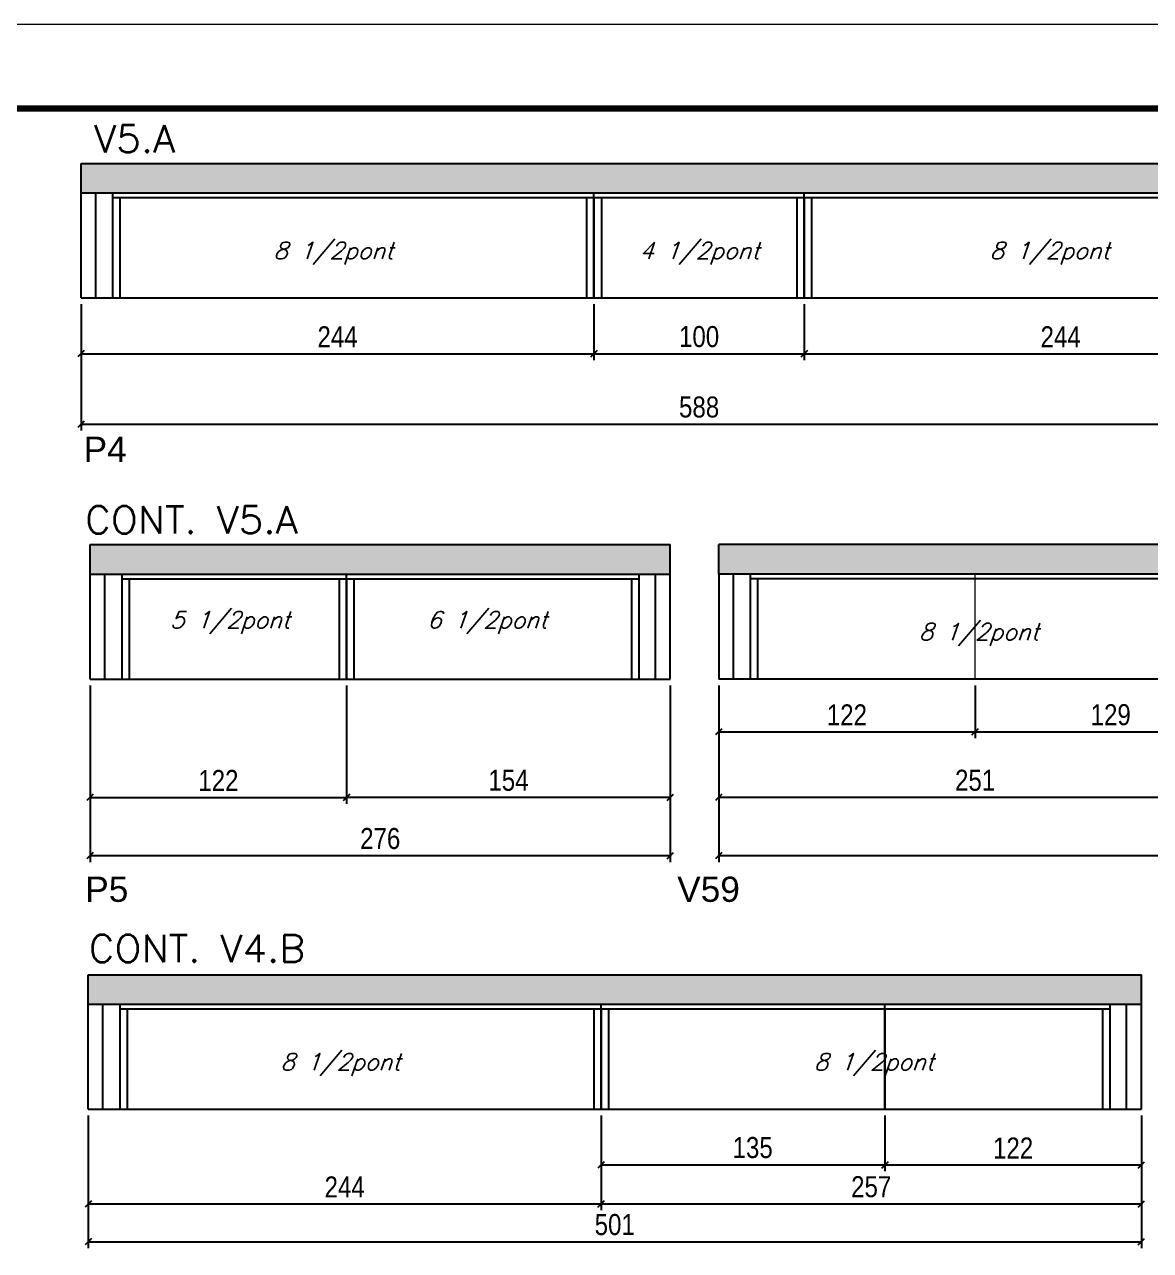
# Model space of a CAD drawing. Header units: millimetres. Extents: x 2921 to 9246, y 316 to 11751.
# Drawn here: x 6498 to 7034, y 8823 to 9406 of the extents above; entities that cross this region are included whole.
import ezdxf

# ---------------------------------------------------------------- set-up
doc = ezdxf.new("R2010")
doc.units = ezdxf.units.MM
doc.linetypes.add('DASHED', pattern=[0.75, 0.5, -0.25])
for name, color, linetype in [('00 - FELIPE', 2, 'Continuous'), ('1', 3, 'Continuous'), ('5', 5, 'Continuous'), ('COTA', 241, 'Continuous'), ('Painéis', 200, 'Continuous'), ('SARR_2.2x7', 40, 'Continuous'), ('SARR_3.5x7', 81, 'Continuous'), ('texto', 7, 'Continuous')]:
    doc.layers.add(name, color=color, linetype=linetype)
for name, color, linetype, lineweight in [('Folhas', 255, 'Continuous', 9), ('SARRAFO DE PRESSAO', 251, 'DASHED', 9), ('Texto Seção', 7, 'Continuous', 15)]:
    doc.layers.add(name, color=color, linetype=linetype, lineweight=lineweight)
doc.styles.add('COTA TECNICA', font='techl___.ttf', dxfattribs={"height": 10})
doc.styles.add('REGUA-120', font='ROMANS.shx', dxfattribs={"height": 15})
doc.styles.add('Romans', font='romans.shx')
doc.styles.get("Standard").update_dxf_attribs({"font": 'arial.ttf'})
doc.dimstyles.new('PAINEL', dxfattribs={"dimtxt": 10, "dimasz": 3, "dimexe": 3, "dimexo": 3, "dimgap": 3, "dimtad": 1, "dimdec": 1, "dimzin": 12, "dimdsep": 46, "dimtxsty": 'COTA TECNICA', "dimblk1": 'OBLIQUE', "dimblk2": 'OBLIQUE', "dimsah": 1, "dimcen": 0.9, "dimclrd": 4, "dimclre": 4, "dimclrt": 240, "dimadec": 1, "dimazin": 3, "dimtfac": 1, "dimtdec": 1, "dimtmove": 0, "dimatfit": 3, "dimfxl": 1, "dimtolj": 1, "dimtzin": 12, "dimarcsym": 0})

# ---------------------------------------------------------------- blocks, each defined once
blk = doc.blocks.new('9999999999')
at = {"layer": 'Folhas'}
blk.add_lwpolyline([(98138.98, 34190.21), (99623.98, 34190.21), (99623.98, 35240.21), (98138.98, 35240.21)], close=True, dxfattribs=at)
at = {"layer": 'Folhas', "color": 30, "const_width": 3}
blk.add_lwpolyline([(98213.98, 34230.21), (99583.98, 34230.21), (99583.98, 35200.21), (98213.98, 35200.21)], close=True, dxfattribs=at)
blk = doc.blocks.new('_Oblique')
at = {"layer": '1', "color": 0, "lineweight": -2}
blk.add_line((-0.5, -0.5), (0.5, 0.5), dxfattribs=at)
blk = doc.blocks.new('*D1182')
at = {"layer": 'COTA', "color": 4, "linetype": 'ByBlock', "lineweight": -2, "transparency": 16777216}
for p, q in [((6828.21, 9091.42), (6828.21, 9007.38)), ((7323.21, 9091.42), (7323.21, 9007.38)), ((7323.21, 9010.38), (6828.21, 9010.38))]:
    blk.add_line(p, q, dxfattribs=at)
at = {"layer": 'Defpoints', "color": 0, "linetype": 'ByBlock', "transparency": 16777216}
for p in [(6828.21, 9094.42), (7323.21, 9094.42), (6828.21, 9010.38)]:
    blk.add_point(p, dxfattribs=at)
at = {"layer": 'COTA', "color": 4, "linetype": 'ByBlock', "lineweight": -2, "transparency": 16777216, "xscale": 3, "yscale": 3, "zscale": 3, "rotation": 180}
blk.add_blockref('_Oblique', (6828.21, 9010.38), dxfattribs=at)
at = {"layer": 'COTA', "color": 4, "linetype": 'ByBlock', "lineweight": -2, "transparency": 16777216, "xscale": 3, "yscale": 3, "zscale": 3}
blk.add_blockref('_Oblique', (7323.21, 9010.38), dxfattribs=at)
at = {"layer": 'COTA', "color": 240, "linetype": 'ByBlock', "transparency": 16777216, "insert": (7075.71, 9018.52), "char_height": 10, "attachment_point": 5, "style": 'COTA TECNICA'}
blk.add_mtext('\\A1;495', dxfattribs=at)
blk = doc.blocks.new('*D1183')
at = {"layer": 'COTA', "color": 4, "lineweight": -2, "transparency": 16777216}
for p, q in [((6828.21, 9091.42), (6828.21, 9035.11)), ((7079.21, 9091.42), (7079.21, 9035.11)), ((7079.21, 9038.11), (6828.21, 9038.11))]:
    blk.add_line(p, q, dxfattribs=at)
at = {"layer": 'Defpoints', "color": 0, "transparency": 16777216}
for p in [(6828.21, 9094.42), (7079.21, 9094.42), (6828.21, 9038.11)]:
    blk.add_point(p, dxfattribs=at)
at = {"layer": 'COTA', "color": 4, "lineweight": -2, "transparency": 16777216, "xscale": 3, "yscale": 3, "zscale": 3, "rotation": 180}
blk.add_blockref('_Oblique', (6828.21, 9038.11), dxfattribs=at)
at = {"layer": 'COTA', "color": 4, "lineweight": -2, "transparency": 16777216, "xscale": 3, "yscale": 3, "zscale": 3}
blk.add_blockref('_Oblique', (7079.21, 9038.11), dxfattribs=at)
at = {"layer": 'COTA', "color": 240, "transparency": 16777216, "insert": (6950.21, 9046.22), "char_height": 10, "attachment_point": 5, "style": 'COTA TECNICA'}
blk.add_mtext('\\A1;251 ', dxfattribs=at)
blk = doc.blocks.new('*D816')
at = {"layer": 'COTA', "color": 4, "linetype": 'ByBlock', "lineweight": -2, "transparency": 16777216}
for p, q in [((6529.21, 9091.42), (6529.21, 9035.11)), ((6651.21, 9091.42), (6651.21, 9035.11)), ((6529.21, 9038.11), (6651.21, 9038.11))]:
    blk.add_line(p, q, dxfattribs=at)
at = {"layer": 'Defpoints', "color": 0, "linetype": 'ByBlock', "transparency": 16777216}
for p in [(6529.21, 9094.42), (6651.21, 9094.42), (6651.21, 9038.11)]:
    blk.add_point(p, dxfattribs=at)
at = {"layer": 'COTA', "color": 4, "linetype": 'ByBlock', "lineweight": -2, "transparency": 16777216, "xscale": 3, "yscale": 3, "zscale": 3, "rotation": 180}
blk.add_blockref('_Oblique', (6529.21, 9038.11), dxfattribs=at)
at = {"layer": 'COTA', "color": 4, "linetype": 'ByBlock', "lineweight": -2, "transparency": 16777216, "xscale": 3, "yscale": 3, "zscale": 3}
blk.add_blockref('_Oblique', (6651.21, 9038.11), dxfattribs=at)
at = {"layer": 'COTA', "color": 240, "linetype": 'ByBlock', "transparency": 16777216, "insert": (6590.21, 9046.17), "char_height": 10, "width": 165.5951, "attachment_point": 5, "style": 'COTA TECNICA'}
blk.add_mtext('\\A1;122 ', dxfattribs=at)
blk = doc.blocks.new('*D817')
at = {"layer": 'COTA', "color": 4, "lineweight": -2, "transparency": 16777216}
for p, q in [((6651.21, 9091.42), (6651.21, 9035.11)), ((6805.21, 9091.42), (6805.21, 9035.11)), ((6805.21, 9038.11), (6651.21, 9038.11))]:
    blk.add_line(p, q, dxfattribs=at)
at = {"layer": 'Defpoints', "color": 0, "transparency": 16777216}
for p in [(6651.21, 9094.42), (6805.21, 9094.42), (6651.21, 9038.11)]:
    blk.add_point(p, dxfattribs=at)
at = {"layer": 'COTA', "color": 4, "lineweight": -2, "transparency": 16777216, "xscale": 3, "yscale": 3, "zscale": 3, "rotation": 180}
blk.add_blockref('_Oblique', (6651.21, 9038.11), dxfattribs=at)
at = {"layer": 'COTA', "color": 4, "lineweight": -2, "transparency": 16777216, "xscale": 3, "yscale": 3, "zscale": 3}
blk.add_blockref('_Oblique', (6805.21, 9038.11), dxfattribs=at)
at = {"layer": 'COTA', "color": 240, "transparency": 16777216, "insert": (6728.21, 9046.22), "char_height": 10, "attachment_point": 5, "style": 'COTA TECNICA'}
blk.add_mtext('\\A1;154', dxfattribs=at)
blk = doc.blocks.new('*D818')
at = {"layer": 'Defpoints', "color": 0, "transparency": 16777216}
for p in [(6805.21, 9094.42), (6529.21, 9038.11), (6529.21, 9010.38)]:
    blk.add_point(p, dxfattribs=at)
at = {"layer": 'Painéis', "color": 4, "lineweight": -2, "transparency": 16777216}
for p, q in [((6805.21, 9091.42), (6805.21, 9007.38)), ((6529.21, 9035.11), (6529.21, 9007.38)), ((6805.21, 9010.38), (6529.21, 9010.38))]:
    blk.add_line(p, q, dxfattribs=at)
at = {"layer": 'Painéis', "color": 4, "lineweight": -2, "transparency": 16777216, "xscale": 3, "yscale": 3, "zscale": 3, "rotation": 180}
blk.add_blockref('_Oblique', (6529.21, 9010.38), dxfattribs=at)
at = {"layer": 'Painéis', "color": 4, "lineweight": -2, "transparency": 16777216, "xscale": 3, "yscale": 3, "zscale": 3}
blk.add_blockref('_Oblique', (6805.21, 9010.38), dxfattribs=at)
at = {"layer": 'Painéis', "color": 240, "lineweight": 5, "transparency": 16777216, "insert": (6667.21, 9018.49), "char_height": 10, "attachment_point": 5, "style": 'COTA TECNICA'}
blk.add_mtext('\\A1;276', dxfattribs=at)
blk = doc.blocks.new('*D819')
at = {"layer": 'COTA', "color": 4, "linetype": 'ByBlock', "lineweight": -2, "transparency": 16777216}
for p, q in [((6524.9, 9272.81), (6524.9, 9246.27)), ((6768.9, 9272.81), (6768.9, 9246.27)), ((6524.9, 9249.27), (6768.9, 9249.27))]:
    blk.add_line(p, q, dxfattribs=at)
at = {"layer": 'Defpoints', "color": 0, "linetype": 'ByBlock', "transparency": 16777216}
for p in [(6524.9, 9275.81), (6768.9, 9275.81), (6768.9, 9249.27)]:
    blk.add_point(p, dxfattribs=at)
at = {"layer": 'COTA', "color": 4, "linetype": 'ByBlock', "lineweight": -2, "transparency": 16777216, "xscale": 3, "yscale": 3, "zscale": 3, "rotation": 180}
blk.add_blockref('_Oblique', (6524.9, 9249.27), dxfattribs=at)
at = {"layer": 'COTA', "color": 4, "linetype": 'ByBlock', "lineweight": -2, "transparency": 16777216, "xscale": 3, "yscale": 3, "zscale": 3}
blk.add_blockref('_Oblique', (6768.9, 9249.27), dxfattribs=at)
at = {"layer": 'COTA', "color": 240, "linetype": 'ByBlock', "transparency": 16777216, "insert": (6646.9, 9257.34), "char_height": 10, "attachment_point": 5, "style": 'COTA TECNICA'}
blk.add_mtext('\\A1;244', dxfattribs=at)
blk = doc.blocks.new('*D820')
at = {"layer": 'COTA', "color": 4, "linetype": 'ByBlock', "lineweight": -2, "transparency": 16777216}
for p, q in [((6868.9, 9272.81), (6868.9, 9246.27)), ((7112.9, 9272.81), (7112.9, 9246.27)), ((6868.9, 9249.27), (7112.9, 9249.27))]:
    blk.add_line(p, q, dxfattribs=at)
at = {"layer": 'Defpoints', "color": 0, "linetype": 'ByBlock', "transparency": 16777216}
for p in [(6868.9, 9275.81), (7112.9, 9275.81), (7112.9, 9249.27)]:
    blk.add_point(p, dxfattribs=at)
at = {"layer": 'COTA', "color": 4, "linetype": 'ByBlock', "lineweight": -2, "transparency": 16777216, "xscale": 3, "yscale": 3, "zscale": 3, "rotation": 180}
blk.add_blockref('_Oblique', (6868.9, 9249.27), dxfattribs=at)
at = {"layer": 'COTA', "color": 4, "linetype": 'ByBlock', "lineweight": -2, "transparency": 16777216, "xscale": 3, "yscale": 3, "zscale": 3}
blk.add_blockref('_Oblique', (7112.9, 9249.27), dxfattribs=at)
at = {"layer": 'COTA', "color": 240, "linetype": 'ByBlock', "transparency": 16777216, "insert": (6990.9, 9257.34), "char_height": 10, "width": 210.731, "attachment_point": 5, "style": 'COTA TECNICA'}
blk.add_mtext('\\A1;244', dxfattribs=at)
blk = doc.blocks.new('*D1184')
at = {"layer": 'COTA', "color": 4, "linetype": 'ByBlock', "lineweight": -2, "transparency": 16777216}
for p, q in [((6524.9, 9272.81), (6524.9, 9212.73)), ((7112.9, 9272.81), (7112.9, 9212.73)), ((6524.9, 9215.73), (7112.9, 9215.73))]:
    blk.add_line(p, q, dxfattribs=at)
at = {"layer": 'Defpoints', "color": 0, "linetype": 'ByBlock', "transparency": 16777216}
for p in [(6524.9, 9275.81), (7112.9, 9275.81), (7112.9, 9215.73)]:
    blk.add_point(p, dxfattribs=at)
at = {"layer": 'COTA', "color": 4, "linetype": 'ByBlock', "lineweight": -2, "transparency": 16777216, "xscale": 3, "yscale": 3, "zscale": 3, "rotation": 180}
blk.add_blockref('_Oblique', (6524.9, 9215.73), dxfattribs=at)
at = {"layer": 'COTA', "color": 4, "linetype": 'ByBlock', "lineweight": -2, "transparency": 16777216, "xscale": 3, "yscale": 3, "zscale": 3}
blk.add_blockref('_Oblique', (7112.9, 9215.73), dxfattribs=at)
at = {"layer": 'COTA', "color": 240, "linetype": 'ByBlock', "transparency": 16777216, "insert": (6818.9, 9223.86), "char_height": 10, "attachment_point": 5, "style": 'COTA TECNICA'}
blk.add_mtext('\\A1;588', dxfattribs=at)
blk = doc.blocks.new('*D824')
at = {"layer": 'COTA', "color": 4, "linetype": 'ByBlock', "lineweight": -2, "transparency": 16777216}
for p, q in [((6768.9, 9272.81), (6768.9, 9246.27)), ((6868.9, 9272.81), (6868.9, 9246.27)), ((6768.9, 9249.27), (6868.9, 9249.27))]:
    blk.add_line(p, q, dxfattribs=at)
at = {"layer": 'Defpoints', "color": 0, "linetype": 'ByBlock', "transparency": 16777216}
for p in [(6768.9, 9275.81), (6868.9, 9275.81), (6868.9, 9249.27)]:
    blk.add_point(p, dxfattribs=at)
at = {"layer": 'COTA', "color": 4, "linetype": 'ByBlock', "lineweight": -2, "transparency": 16777216, "xscale": 3, "yscale": 3, "zscale": 3, "rotation": 180}
blk.add_blockref('_Oblique', (6768.9, 9249.27), dxfattribs=at)
at = {"layer": 'COTA', "color": 4, "linetype": 'ByBlock', "lineweight": -2, "transparency": 16777216, "xscale": 3, "yscale": 3, "zscale": 3}
blk.add_blockref('_Oblique', (6868.9, 9249.27), dxfattribs=at)
at = {"layer": 'COTA', "color": 240, "linetype": 'ByBlock', "transparency": 16777216, "insert": (6818.9, 9257.37), "char_height": 10, "attachment_point": 5, "style": 'COTA TECNICA'}
blk.add_mtext('\\A1;100', dxfattribs=at)
blk = doc.blocks.new('*D1186')
at = {"layer": 'Defpoints', "color": 0, "transparency": 16777216}
for p in [(6828.21, 9094.42), (6950.21, 9094.42), (6950.21, 9069.33)]:
    blk.add_point(p, dxfattribs=at)
at = {"layer": 'Painéis', "color": 4, "lineweight": -2, "transparency": 16777216}
for p, q in [((6828.21, 9091.42), (6828.21, 9066.33)), ((6950.21, 9091.42), (6950.21, 9066.33)), ((6828.21, 9069.33), (6950.21, 9069.33))]:
    blk.add_line(p, q, dxfattribs=at)
at = {"layer": 'Painéis', "color": 4, "lineweight": -2, "transparency": 16777216, "xscale": 3, "yscale": 3, "zscale": 3, "rotation": 180}
blk.add_blockref('_Oblique', (6828.21, 9069.33), dxfattribs=at)
at = {"layer": 'Painéis', "color": 4, "lineweight": -2, "transparency": 16777216, "xscale": 3, "yscale": 3, "zscale": 3}
blk.add_blockref('_Oblique', (6950.21, 9069.33), dxfattribs=at)
at = {"layer": 'Painéis', "color": 240, "lineweight": 5, "transparency": 16777216, "insert": (6889.21, 9077.39), "char_height": 10, "attachment_point": 5, "style": 'COTA TECNICA'}
blk.add_mtext('\\A1;122', dxfattribs=at)
blk = doc.blocks.new('*D1187')
at = {"layer": 'Defpoints', "color": 0, "transparency": 16777216}
for p in [(6950.21, 9094.42), (7079.21, 9094.42), (7079.21, 9069.33)]:
    blk.add_point(p, dxfattribs=at)
at = {"layer": 'Painéis', "color": 4, "lineweight": -2, "transparency": 16777216}
for p, q in [((6950.21, 9091.42), (6950.21, 9066.33)), ((7079.21, 9091.42), (7079.21, 9066.33)), ((6950.21, 9069.33), (7079.21, 9069.33))]:
    blk.add_line(p, q, dxfattribs=at)
at = {"layer": 'Painéis', "color": 4, "lineweight": -2, "transparency": 16777216, "xscale": 3, "yscale": 3, "zscale": 3, "rotation": 180}
blk.add_blockref('_Oblique', (6950.21, 9069.33), dxfattribs=at)
at = {"layer": 'Painéis', "color": 4, "lineweight": -2, "transparency": 16777216, "xscale": 3, "yscale": 3, "zscale": 3}
blk.add_blockref('_Oblique', (7079.21, 9069.33), dxfattribs=at)
at = {"layer": 'Painéis', "color": 240, "lineweight": 5, "transparency": 16777216, "insert": (7014.71, 9077.42), "char_height": 10, "attachment_point": 5, "style": 'COTA TECNICA'}
blk.add_mtext('\\A1;129', dxfattribs=at)
blk = doc.blocks.new('*D1217')
at = {"layer": 'COTA', "color": 4, "linetype": 'ByBlock', "lineweight": -2, "transparency": 16777216}
for p, q in [((6528.28, 8886.75), (6528.28, 8841.67)), ((6772.28, 8886.75), (6772.28, 8841.67)), ((6528.28, 8844.67), (6772.28, 8844.67))]:
    blk.add_line(p, q, dxfattribs=at)
at = {"layer": 'Defpoints', "color": 0, "linetype": 'ByBlock', "transparency": 16777216}
for p in [(6528.28, 8889.75), (6772.28, 8889.75), (6772.28, 8844.67)]:
    blk.add_point(p, dxfattribs=at)
at = {"layer": 'COTA', "color": 4, "linetype": 'ByBlock', "lineweight": -2, "transparency": 16777216, "xscale": 3, "yscale": 3, "zscale": 3, "rotation": 180}
blk.add_blockref('_Oblique', (6528.28, 8844.67), dxfattribs=at)
at = {"layer": 'COTA', "color": 4, "linetype": 'ByBlock', "lineweight": -2, "transparency": 16777216, "xscale": 3, "yscale": 3, "zscale": 3}
blk.add_blockref('_Oblique', (6772.28, 8844.67), dxfattribs=at)
at = {"layer": 'COTA', "color": 240, "linetype": 'ByBlock', "transparency": 16777216, "insert": (6650.28, 8852.74), "char_height": 10, "attachment_point": 5, "style": 'COTA TECNICA'}
blk.add_mtext('\\A1;244', dxfattribs=at)
blk = doc.blocks.new('*D1218')
at = {"layer": 'COTA', "color": 4, "linetype": 'ByBlock', "lineweight": -2, "transparency": 16777216}
for p, q in [((6907.28, 8886.75), (6907.28, 8860.21)), ((7029.28, 8886.75), (7029.28, 8860.21)), ((6907.28, 8863.21), (7029.28, 8863.21))]:
    blk.add_line(p, q, dxfattribs=at)
at = {"layer": 'Defpoints', "color": 0, "linetype": 'ByBlock', "transparency": 16777216}
for p in [(6907.28, 8889.75), (7029.28, 8889.75), (7029.28, 8863.21)]:
    blk.add_point(p, dxfattribs=at)
at = {"layer": 'COTA', "color": 4, "linetype": 'ByBlock', "lineweight": -2, "transparency": 16777216, "xscale": 3, "yscale": 3, "zscale": 3, "rotation": 180}
blk.add_blockref('_Oblique', (6907.28, 8863.21), dxfattribs=at)
at = {"layer": 'COTA', "color": 4, "linetype": 'ByBlock', "lineweight": -2, "transparency": 16777216, "xscale": 3, "yscale": 3, "zscale": 3}
blk.add_blockref('_Oblique', (7029.28, 8863.21), dxfattribs=at)
at = {"layer": 'COTA', "color": 240, "linetype": 'ByBlock', "transparency": 16777216, "insert": (6968.28, 8871.27), "char_height": 10, "width": 210.731, "attachment_point": 5, "style": 'COTA TECNICA'}
blk.add_mtext('\\A1;122', dxfattribs=at)
blk = doc.blocks.new('*D1220')
at = {"layer": 'COTA', "color": 4, "linetype": 'ByBlock', "lineweight": -2, "transparency": 16777216}
for p, q in [((6528.28, 8886.75), (6528.28, 8823.67)), ((7029.28, 8886.75), (7029.28, 8823.67)), ((6528.28, 8826.67), (7029.28, 8826.67))]:
    blk.add_line(p, q, dxfattribs=at)
at = {"layer": 'Defpoints', "color": 0, "linetype": 'ByBlock', "transparency": 16777216}
for p in [(6528.28, 8889.75), (7029.28, 8889.75), (7029.28, 8826.67)]:
    blk.add_point(p, dxfattribs=at)
at = {"layer": 'COTA', "color": 4, "linetype": 'ByBlock', "lineweight": -2, "transparency": 16777216, "xscale": 3, "yscale": 3, "zscale": 3, "rotation": 180}
blk.add_blockref('_Oblique', (6528.28, 8826.67), dxfattribs=at)
at = {"layer": 'COTA', "color": 4, "linetype": 'ByBlock', "lineweight": -2, "transparency": 16777216, "xscale": 3, "yscale": 3, "zscale": 3}
blk.add_blockref('_Oblique', (7029.28, 8826.67), dxfattribs=at)
at = {"layer": 'COTA', "color": 240, "linetype": 'ByBlock', "transparency": 16777216, "insert": (6778.78, 8834.78), "char_height": 10, "attachment_point": 5, "style": 'COTA TECNICA'}
blk.add_mtext('\\A1;501', dxfattribs=at)
blk = doc.blocks.new('*D1219')
at = {"layer": 'COTA', "color": 4, "linetype": 'ByBlock', "lineweight": -2, "transparency": 16777216}
for p, q in [((6772.28, 8886.75), (6772.28, 8860.21)), ((6907.28, 8886.75), (6907.28, 8860.21)), ((6772.28, 8863.21), (6907.28, 8863.21))]:
    blk.add_line(p, q, dxfattribs=at)
at = {"layer": 'Defpoints', "color": 0, "linetype": 'ByBlock', "transparency": 16777216}
for p in [(6772.28, 8889.75), (6907.28, 8889.75), (6907.28, 8863.21)]:
    blk.add_point(p, dxfattribs=at)
at = {"layer": 'COTA', "color": 4, "linetype": 'ByBlock', "lineweight": -2, "transparency": 16777216, "xscale": 3, "yscale": 3, "zscale": 3, "rotation": 180}
blk.add_blockref('_Oblique', (6772.28, 8863.21), dxfattribs=at)
at = {"layer": 'COTA', "color": 4, "linetype": 'ByBlock', "lineweight": -2, "transparency": 16777216, "xscale": 3, "yscale": 3, "zscale": 3}
blk.add_blockref('_Oblique', (6907.28, 8863.21), dxfattribs=at)
at = {"layer": 'COTA', "color": 240, "linetype": 'ByBlock', "transparency": 16777216, "insert": (6844.38, 8871.43), "char_height": 10, "attachment_point": 5, "style": 'COTA TECNICA'}
blk.add_mtext('\\A1;135', dxfattribs=at)
blk = doc.blocks.new('*D1216')
at = {"layer": '00 - FELIPE', "color": 4, "lineweight": -2, "transparency": 16777216}
for p, q in [((6772.28, 8886.75), (6772.28, 8841.67)), ((7029.28, 8886.75), (7029.28, 8841.67)), ((6772.28, 8844.67), (7029.28, 8844.67))]:
    blk.add_line(p, q, dxfattribs=at)
at = {"layer": 'Defpoints', "color": 0, "transparency": 16777216}
for p in [(6772.28, 8889.75), (7029.28, 8889.75), (7029.28, 8844.67)]:
    blk.add_point(p, dxfattribs=at)
at = {"layer": '00 - FELIPE', "color": 4, "lineweight": -2, "transparency": 16777216, "xscale": 3, "yscale": 3, "zscale": 3, "rotation": 180}
blk.add_blockref('_Oblique', (6772.28, 8844.67), dxfattribs=at)
at = {"layer": '00 - FELIPE', "color": 4, "lineweight": -2, "transparency": 16777216, "xscale": 3, "yscale": 3, "zscale": 3}
blk.add_blockref('_Oblique', (7029.28, 8844.67), dxfattribs=at)
at = {"layer": '00 - FELIPE', "color": 240, "transparency": 16777216, "insert": (6900.78, 8852.78), "char_height": 10, "attachment_point": 5, "style": 'COTA TECNICA'}
blk.add_mtext('\\A1;257', dxfattribs=at)

msp = doc.modelspace()

# ---------------------------------------------------------------- hatches: boundary and pattern name
at = {"layer": 'COTA', "linetype": 'ByBlock'}
h = msp.add_hatch(dxfattribs=at)
h.set_pattern_fill('AR-CONC', color=256, scale=0.03)
h.set_pattern_definition([(50, (-124647.269, -24558.147), (5.46554007, -0.47817257), [0.5715, -6.2865]), (355, (-124647.269, -24558.147), (-1.05730264, 5.73170536), [0.4572, -5.02921753]), (100.4514447, (-124646.814, -24558.1867), (4.40823741, 5.25353256), [0.48570026, -5.34270734]), (46.1842, (-124647.269, -24556.623), (8.13237123, -1.26126984), [0.85725, -9.42975]), (96.6355576, (-124646.5915, -24556.728), (7.122124, 7.42278374), [0.7285507, -8.01406824]), (351.184151, (-124647.269, -24556.623), (7.122124, 7.42278374), [0.685799, -7.54379196]), (21, (-124646.507, -24557.004), (4.54843174, -3.06795595), [0.5715, -6.2865]), (326, (-124646.507, -24557.004), (1.85406085, 5.52563898), [0.4572, -5.0292]), (71.451445, (-124646.128, -24557.2595), (6.40249258, 2.45768307), [0.48570026, -5.34269813]), (37.5, (-124647.2692, -24558.1469), (0.092658098, 2.536651166), [0, -4.96824, 0, -5.1054, 0, -5.04825]), (7.5, (-124647.2692, -24558.1469), (2.004589875, 3.005417245), [0, -2.91084, 0, -4.85394, 0, -1.92405]), (327.5, (-124648.9685, -24558.1469), (4.067717855, -0.17186232), [0, -1.905, 0, -5.9436, 0, -7.8867]), (317.5, (-124649.7305, -24558.147), (4.44387544, 0.76279473), [0, -2.4765, 0, -3.94716, 0, -5.6007])])
h.paths.add_polyline_path([(7112.9, 9325.81), (7112.9, 9339.81), (6524.9, 9339.81), (6524.9, 9325.81)])
h = msp.add_hatch(dxfattribs=at)
h.set_pattern_fill('AR-CONC', color=256, scale=0.03)
h.set_pattern_definition([(50, (4842.495, -7397.41), (5.4655401, -0.4781726), [0.5715, -6.2865]), (355, (4842.495, -7397.41), (-1.0573026, 5.7317054), [0.4572, -5.0292175]), (100.451445, (4842.9507, -7397.45), (4.4082374, 5.2535326), [0.4857003, -5.3427073]), (46.1842, (4842.495, -7395.886), (8.1323712, -1.2612698), [0.85725, -9.42975]), (96.63556, (4843.173, -7395.991), (7.122124, 7.4227837), [0.7285507, -8.0140682]), (351.18415, (4842.495, -7395.886), (7.122124, 7.4227837), [0.685799, -7.543792]), (21, (4843.257, -7396.267), (4.5484317, -3.067956), [0.5715, -6.2865]), (326, (4843.257, -7396.267), (1.8540609, 5.525639), [0.4572, -5.0292]), (71.451445, (4843.636, -7396.5227), (6.4024926, 2.457683), [0.4857003, -5.3426981]), (37.5, (4842.4952, -7397.41), (0.0926581, 2.53665117), [0, -4.96824, 0, -5.1054, 0, -5.04825]), (7.5, (4842.4952, -7397.41), (2.00458988, 3.00541724), [0, -2.91084, 0, -4.85394, 0, -1.92405]), (327.5, (4840.796, -7397.41), (4.06771786, -0.17186232), [0, -1.905, 0, -5.9436, 0, -7.8867]), (317.5, (4840.034, -7397.41), (4.44387544, 0.7627947), [0, -2.4765, 0, -3.94716, 0, -5.6007])])
h.paths.add_polyline_path([(6805.21, 9158.42), (6805.21, 9144.42), (6529.21, 9144.42), (6529.21, 9158.42)])
h = msp.add_hatch(dxfattribs=at)
h.set_pattern_fill('AR-CONC', color=256, scale=0.03)
h.set_pattern_definition([(50, (-124939.148, -24739.536), (5.46554007, -0.47817257), [0.5715, -6.2865]), (355, (-124939.148, -24739.536), (-1.05730264, 5.73170536), [0.4572, -5.02921753]), (100.4514447, (-124938.6924, -24739.576), (4.40823741, 5.25353256), [0.48570026, -5.34270734]), (46.1842, (-124939.148, -24738.012), (8.13237123, -1.26126984), [0.85725, -9.42975]), (96.6355576, (-124938.47, -24738.117), (7.122124, 7.42278374), [0.7285507, -8.01406824]), (351.184151, (-124939.148, -24738.012), (7.122124, 7.42278374), [0.685799, -7.54379196]), (21, (-124938.386, -24738.393), (4.54843174, -3.06795595), [0.5715, -6.2865]), (326, (-124938.386, -24738.393), (1.85406085, 5.52563898), [0.4572, -5.0292]), (71.451445, (-124938.007, -24738.649), (6.40249258, 2.45768307), [0.48570026, -5.34269813]), (37.5, (-124939.1478, -24739.5361), (0.092658098, 2.536651166), [0, -4.96824, 0, -5.1054, 0, -5.04825]), (7.5, (-124939.1478, -24739.536), (2.004589875, 3.005417245), [0, -2.91084, 0, -4.85394, 0, -1.92405]), (327.5, (-124940.847, -24739.5361), (4.067717855, -0.17186232), [0, -1.905, 0, -5.9436, 0, -7.8867]), (317.5, (-124941.609, -24739.536), (4.44387544, 0.76279473), [0, -2.4765, 0, -3.94716, 0, -5.6007])])
h.paths.add_polyline_path([(6828.21, 9144.42), (6828.21, 9158.42), (7323.21, 9158.42), (7323.21, 9144.42)])
h = msp.add_hatch(dxfattribs=at)
h.set_pattern_fill('AR-CONC', color=256, scale=0.03)
h.set_pattern_definition([(50, (-124643.886, -24944.206), (5.46554007, -0.47817257), [0.5715, -6.2865]), (355, (-124643.886, -24944.206), (-1.05730264, 5.73170536), [0.4572, -5.02921753]), (100.4514447, (-124643.4305, -24944.246), (4.40823741, 5.25353256), [0.48570026, -5.34270734]), (46.1842, (-124643.886, -24942.682), (8.13237123, -1.26126984), [0.85725, -9.42975]), (96.6355576, (-124643.208, -24942.787), (7.122124, 7.42278374), [0.7285507, -8.01406824]), (351.184151, (-124643.886, -24942.682), (7.122124, 7.42278374), [0.685799, -7.54379196]), (21, (-124643.124, -24943.063), (4.54843174, -3.06795595), [0.5715, -6.2865]), (326, (-124643.124, -24943.063), (1.85406085, 5.52563898), [0.4572, -5.0292]), (71.451445, (-124642.745, -24943.319), (6.40249258, 2.45768307), [0.48570026, -5.34269813]), (37.5, (-124643.886, -24944.2061), (0.092658098, 2.536651166), [0, -4.96824, 0, -5.1054, 0, -5.04825]), (7.5, (-124643.886, -24944.206), (2.004589875, 3.005417245), [0, -2.91084, 0, -4.85394, 0, -1.92405]), (327.5, (-124645.5853, -24944.2061), (4.067717855, -0.17186232), [0, -1.905, 0, -5.9436, 0, -7.8867]), (317.5, (-124646.3473, -24944.206), (4.44387544, 0.76279473), [0, -2.4765, 0, -3.94716, 0, -5.6007])])
h.paths.add_polyline_path([(7029.28, 8939.75), (7029.28, 8953.75), (6528.28, 8953.75), (6528.28, 8939.75)])

# ---------------------------------------------------------------- linework, layer by layer
for p, q in [((6524.9, 9339.81), (7112.9, 9339.81)), ((6524.9, 9325.81), (6524.9, 9339.81)), ((6529.21, 9158.42), (6805.21, 9158.42)), ((6529.21, 9144.42), (6529.21, 9158.42)), ((6805.21, 9144.42), (6805.21, 9158.42)), ((7323.21, 9158.42), (6828.21, 9158.42)), ((6828.21, 9144.42), (6828.21, 9158.42)), ((6528.28, 8953.75), (7029.28, 8953.75)), ((6528.28, 8939.75), (6528.28, 8953.75)), ((7029.28, 8939.75), (7029.28, 8953.75))]:
    msp.add_line(p, q, dxfattribs=at)
at = {"layer": 'Painéis', "linetype": 'ByBlock'}
for p, q in [((6524.9, 9325.81), (7112.9, 9325.81)), ((6524.9, 9275.81), (6524.9, 9325.81)), ((6768.9, 9275.81), (6768.9, 9325.81)), ((6868.9, 9275.81), (6868.9, 9325.81)), ((6524.9, 9275.81), (7112.9, 9275.81)), ((6529.21, 9144.42), (6805.21, 9144.42)), ((6529.21, 9094.42), (6529.21, 9144.42)), ((6651.21, 9094.42), (6651.21, 9144.42)), ((6828.21, 9144.42), (6828.21, 9094.42)), ((7323.21, 9144.42), (6828.21, 9144.42)), ((6529.21, 9094.42), (6805.21, 9094.42)), ((7323.21, 9094.42), (6828.21, 9094.42)), ((6528.28, 8939.75), (7029.28, 8939.75)), ((6528.28, 8889.75), (6528.28, 8939.75)), ((6772.28, 8889.75), (6772.28, 8939.75)), ((6907.28, 8889.75), (6907.28, 8939.75)), ((7029.28, 8889.75), (7029.28, 8939.75)), ((6528.28, 8889.75), (7029.28, 8889.75))]:
    msp.add_line(p, q, dxfattribs=at)
at = {"layer": 'Painéis'}
msp.add_line((6805.21, 9094.42), (6805.21, 9144.42), dxfattribs=at)
at = {"layer": 'Painéis', "lineweight": 5}
msp.add_line((6950.21, 9094.42), (6950.21, 9144.42), dxfattribs=at)
at = {"layer": 'SARR_2.2x7', "linetype": 'Continuous'}
for p, q in [((6531.9, 9275.81), (6531.9, 9325.81)), ((6539.9, 9323.61), (6768.9, 9323.61)), ((6768.9, 9323.61), (6868.9, 9323.61)), ((6868.9, 9323.61), (7097.9, 9323.61)), ((6536.21, 9094.42), (6536.21, 9144.42)), ((6798.21, 9094.42), (6798.21, 9144.42)), ((6835.21, 9094.42), (6835.21, 9144.42)), ((6544.21, 9142.22), (6651.21, 9142.22)), ((6651.21, 9142.22), (6790.21, 9142.22)), ((7079.21, 9142.22), (6843.21, 9142.22)), ((6535.28, 8889.75), (6535.28, 8939.75)), ((7022.28, 8889.75), (7022.28, 8939.75)), ((6543.28, 8937.55), (6772.28, 8937.55)), ((6772.28, 8937.55), (7014.28, 8937.55))]:
    msp.add_line(p, q, dxfattribs=at)
at = {"layer": 'SARR_3.5x7'}
for p, q in [((6539.9, 9325.81), (6539.9, 9275.81)), ((6543.4, 9323.61), (6543.4, 9275.81)), ((6765.4, 9323.61), (6765.4, 9275.81)), ((6768.9, 9323.61), (6768.9, 9275.81)), ((6772.4, 9323.61), (6772.4, 9275.81)), ((6865.4, 9323.61), (6865.4, 9275.81)), ((6868.9, 9323.61), (6868.9, 9275.81)), ((6872.4, 9323.61), (6872.4, 9275.81)), ((6539.9, 9275.81), (6543.4, 9275.81)), ((6765.4, 9275.81), (6768.9, 9275.81)), ((6768.9, 9275.81), (6772.4, 9275.81)), ((6544.21, 9144.42), (6544.21, 9094.42)), ((6790.21, 9144.42), (6790.21, 9094.42)), ((6843.21, 9144.42), (6843.21, 9094.42)), ((6547.71, 9142.22), (6547.71, 9094.42)), ((6647.71, 9142.22), (6647.71, 9094.42)), ((6651.21, 9142.22), (6651.21, 9094.42)), ((6654.71, 9142.22), (6654.71, 9094.42)), ((6786.71, 9142.22), (6786.71, 9094.42)), ((6846.71, 9142.22), (6846.71, 9094.42)), ((6544.21, 9094.42), (6547.71, 9094.42)), ((6647.71, 9094.42), (6651.21, 9094.42)), ((6651.21, 9094.42), (6654.71, 9094.42)), ((6543.28, 8939.75), (6543.28, 8889.75)), ((7014.28, 8939.75), (7014.28, 8889.75)), ((6546.78, 8937.55), (6546.78, 8889.75)), ((6768.78, 8937.55), (6768.78, 8889.75)), ((6772.28, 8937.55), (6772.28, 8889.75)), ((6775.78, 8937.55), (6775.78, 8889.75)), ((6907.28, 8937.55), (6907.28, 8889.75)), ((7010.78, 8937.55), (7010.78, 8889.75)), ((6543.28, 8889.75), (6546.78, 8889.75)), ((6768.78, 8889.75), (6772.28, 8889.75)), ((6772.28, 8889.75), (6775.78, 8889.75)), ((7010.78, 8889.75), (7014.28, 8889.75))]:
    msp.add_line(p, q, dxfattribs=at)

# ---------------------------------------------------------------- block references
at = {"layer": 'SARRAFO DE PRESSAO', "color": 6, "linetype": 'ByBlock'}
msp.add_blockref('9999999999', (-92047.85, -25834.26), dxfattribs=at)

# ---------------------------------------------------------------- texts
at = {"layer": '5', "linetype": 'Continuous'}
for s, rotation, p in [('P4', 359.99996, (6526.1, 9197.8)), ('P5', 0.00004, (6526.88, 8988.42)), ('V59', 0.00004, (6808.49, 8988.42))]:
    msp.add_text(s, height=12, rotation=rotation, dxfattribs=at).set_placement(p)
at = {"layer": 'texto', "color": 2, "char_height": 8, "attachment_point": 5, "style": 'Romans'}
for s, insert in [('{\\Q19;\\C256;8 1/2pont}', (6644.92, 9297.03)), ('{\\Q19;\\C256;4 1/2pont}', (6819.1, 9297.03)), ('{\\Q19;\\C256;8 1/2pont}', (6985.69, 9297.03)), ('{\\Q19;\\C256;5 1/2pont}', (6595.77, 9121.33)), ('{\\Q19;\\C256;6 1/2pont}', (6718.11, 9121.33)), ('{\\Q19;\\C256;8 1/2pont}', (6952, 9115.64)), ('{\\Q19;\\C256;8 1/2pont}', (6648.3, 8910.97)), ('{\\Q19;\\C256;8 1/2pont}', (6902.07, 8910.97))]:
    msp.add_mtext(s, dxfattribs=dict(at, insert=insert))
at = {"layer": 'Texto Seção', "style": 'REGUA-120', "width": 1.05}
for s, p in [('V5.A', (6531.07, 9345.12)), ('CONT. V5.A', (6526.75, 9163.74)), ('CONT. V4.B', (6528.51, 8959.69))]:
    msp.add_text(s, height=13, dxfattribs=at).set_placement(p)

# ---------------------------------------------------------------- dimensions: what is measured, and where the dimension line sits
at = {"layer": '00 - FELIPE'}
dim = msp.add_linear_dim(base=(7029.28, 8844.67), p1=(6772.28, 8889.75), p2=(7029.28, 8889.75), dimstyle='PAINEL', dxfattribs=at)
dim.commit()
dim.dimension.update_dxf_attribs({"geometry": '*D1216', "text_midpoint": (6900.78, 8852.78)})
at = {"layer": 'COTA', "linetype": 'ByBlock'}
for base, p1, p2, picture, middle in [((6768.9, 9249.27), (6524.9, 9275.81), (6768.9, 9275.81), '*D819', (6646.9, 9257.34)), ((7112.9, 9215.73), (6524.9, 9275.81), (7112.9, 9275.81), '*D1184', (6818.9, 9223.86)), ((6868.9, 9249.27), (6768.9, 9275.81), (6868.9, 9275.81), '*D824', (6818.9, 9257.37)), ((6772.28, 8844.67), (6528.28, 8889.75), (6772.28, 8889.75), '*D1217', (6650.28, 8852.74)), ((7029.28, 8826.67), (6528.28, 8889.75), (7029.28, 8889.75), '*D1220', (6778.78, 8834.78))]:
    dim = msp.add_linear_dim(base=base, p1=p1, p2=p2, dimstyle='PAINEL', dxfattribs=at)
    dim.commit()
    dim.dimension.update_dxf_attribs({"geometry": picture, "text_midpoint": middle})
for base, p1, p2, picture, middle in [((7112.9, 9249.27), (6868.9, 9275.81), (7112.9, 9275.81), '*D820', (6990.9, 9257.34)), ((7029.28, 8863.21), (6907.28, 8889.75), (7029.28, 8889.75), '*D1218', (6968.28, 8871.27))]:
    dim = msp.add_linear_dim(base=base, p1=p1, p2=p2, dimstyle='PAINEL', override={"dimtmove": 1}, dxfattribs=at)
    dim.commit()
    dim.dimension.update_dxf_attribs({"geometry": picture, "text_midpoint": middle})
dim = msp.add_linear_dim(base=(6651.21, 9038.11), p1=(6529.21, 9094.42), p2=(6651.21, 9094.42), text='<> ', dimstyle='PAINEL', dxfattribs=at)
dim.commit()
dim.dimension.update_dxf_attribs({"geometry": '*D816', "text_midpoint": (6590.21, 9038.11), "dimtype": 160})
at = {"layer": 'COTA'}
dim = msp.add_linear_dim(base=(6651.21, 9038.11), p1=(6805.21, 9094.42), p2=(6651.21, 9094.42), dimstyle='PAINEL', dxfattribs=at)
dim.commit()
dim.dimension.update_dxf_attribs({"geometry": '*D817', "text_midpoint": (6728.21, 9046.22)})
at = {"layer": 'COTA', "linetype": 'ByBlock'}
dim = msp.add_linear_dim(base=(6828.21, 9010.38), p1=(7323.21, 9094.42), p2=(6828.21, 9094.42), angle=180, dimstyle='PAINEL', dxfattribs=at)
dim.commit()
dim.dimension.update_dxf_attribs({"geometry": '*D1182', "text_midpoint": (7075.71, 9018.52)})
at = {"layer": 'COTA'}
dim = msp.add_linear_dim(base=(6828.21, 9038.11), p1=(7079.21, 9094.42), p2=(6828.21, 9094.42), angle=180, text='<> ', dimstyle='PAINEL', dxfattribs=at)
dim.commit()
dim.dimension.update_dxf_attribs({"geometry": '*D1183', "text_midpoint": (6950.21, 9038.11), "dimtype": 160})
at = {"layer": 'COTA', "linetype": 'ByBlock'}
dim = msp.add_linear_dim(base=(6907.28, 8863.21), p1=(6772.28, 8889.75), p2=(6907.28, 8889.75), dimstyle='PAINEL', dxfattribs=at)
dim.commit()
dim.dimension.update_dxf_attribs({"geometry": '*D1219', "text_midpoint": (6844.38, 8863.21), "dimtype": 160})
at = {"layer": 'Painéis', "lineweight": 5}
dim = msp.add_linear_dim(base=(6529.21, 9010.38), p1=(6805.21, 9094.42), p2=(6529.21, 9038.11), angle=180, dimstyle='PAINEL', dxfattribs=at)
dim.commit()
dim.dimension.update_dxf_attribs({"geometry": '*D818', "text_midpoint": (6667.21, 9018.49)})
for base, p1, p2, picture, middle in [((6950.21, 9069.33), (6828.21, 9094.42), (6950.21, 9094.42), '*D1186', (6889.21, 9077.39)), ((7079.21, 9069.33), (6950.21, 9094.42), (7079.21, 9094.42), '*D1187', (7014.71, 9077.42))]:
    dim = msp.add_linear_dim(base=base, p1=p1, p2=p2, dimstyle='PAINEL', dxfattribs=at)
    dim.commit()
    dim.dimension.update_dxf_attribs({"geometry": picture, "text_midpoint": middle})

doc.saveas('drawing.dxf')
